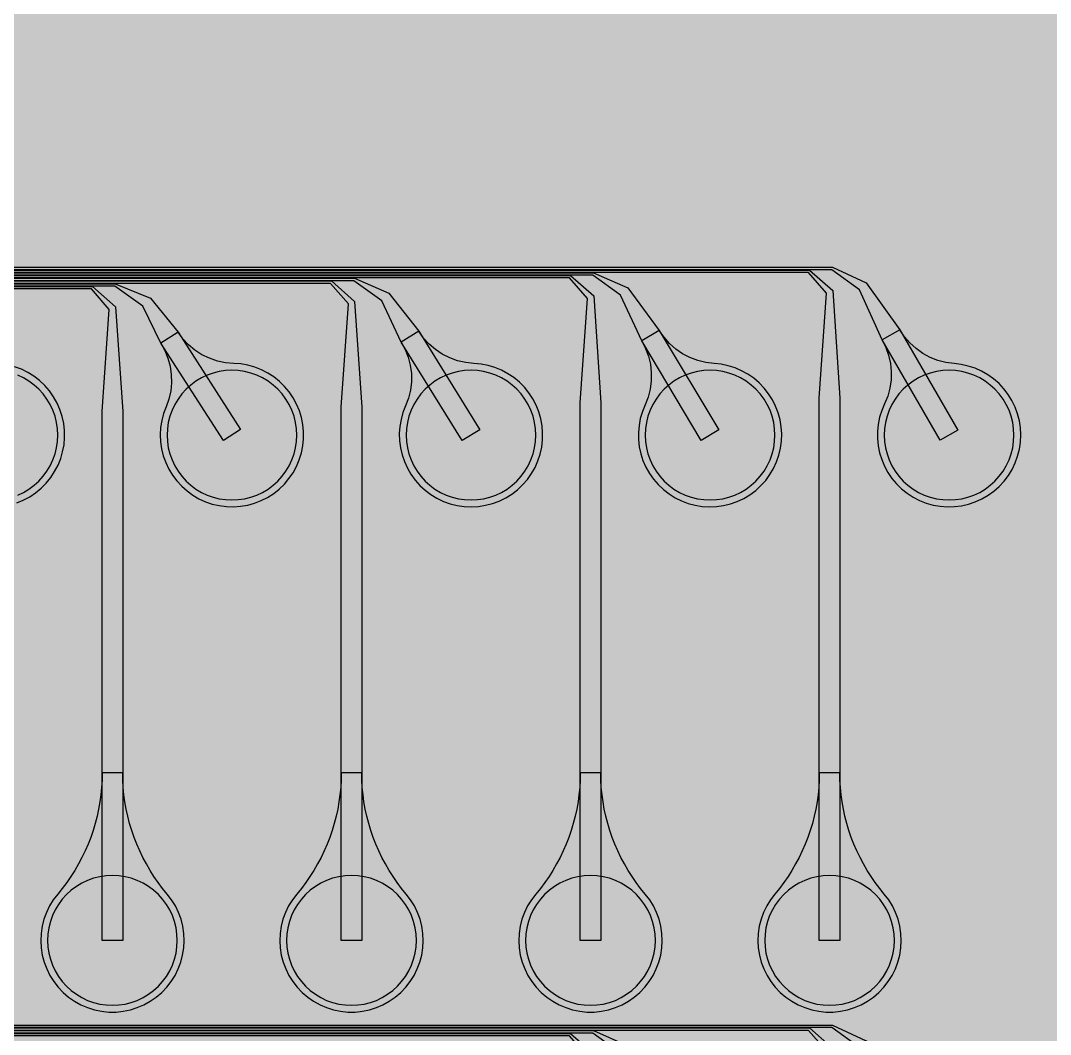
# Model space of a CAD drawing. Header units: metres. Extents: x -7231 to 10969, y -37556 to 1873.
# Drawn here: x -1178 to 330, y -25809 to -24324 of the extents above; entities that cross this region are included whole.
import ezdxf

# ---------------------------------------------------------------- set-up
doc = ezdxf.new("R2010")
doc.units = ezdxf.units.M
for name, color, linetype in [('Metal1', 4, 'CONTINUOUS'), ('Metal2', 3, 'CONTINUOUS'), ('Polyimide', 7, 'CONTINUOUS'), ('Polyimide_Negative', 5, 'CONTINUOUS')]:
    doc.layers.add(name, color=color, linetype=linetype)

msp = doc.modelspace()

# ---------------------------------------------------------------- hatches: boundary and pattern name
at = {"layer": 'Polyimide'}
msp.add_hatch(color=7, dxfattribs=at).paths.add_polyline_path([(4065.7, -468), (4066.7, -502), (4068.5, -536), (4071.4, -570), (4075.5, -604), (4081, -638), (4088, -672), (4096.5, -706), (4106.6, -740), (4118.3, -774), (4131.6, -808), (4146.5, -842), (4162.9, -876), (4180.7, -910), (4199.8, -944), (4220.2, -978), (4241.7, -1012), (4264.2, -1046), (4287.5, -1080), (4311.5, -1114), (4336, -1148), (4360.9, -1182), (4385.9, -1216), (4410.9, -1250), (4435.7, -1284), (4460.2, -1318), (4484.2, -1352), (4507.5, -1385.9), (4530, -1419.9), (4551.5, -1453.9), (4571.9, -1487.9), (4591.1, -1521.9), (4608.9, -1555.9), (4625.3, -1589.9), (4640.1, -1623.9), (4653.4, -1657.9), (4665.1, -1691.9), (4675.2, -1725.9), (4683.7, -1759.9), (4690.7, -1793.9), (4696.2, -1827.9), (4700.3, -1861.9), (4703.2, -1895.9), (4705.1, -1929.9), (4706.1, -1963.9), (4706.4, -1997.9), (4706.5, -2031.9), (4706.5, -4793), (4710, -4838.4), (4720.2, -4882.7), (4737.1, -4925), (4760.1, -4964.2), (4788.9, -4999.5), (4822.6, -5030), (4860.5, -5055.1), (4901.8, -5074.2), (4901.8, -5074.2), (4970.7, -5105.2), (5034.7, -5145.3), (5092.8, -5193.5), (5143.8, -5249.2), (5186.9, -5311.2), (5221.2, -5378.4), (5246.2, -5449.7), (5261.4, -5523.7), (5266.5, -5599), (5261.4, -5674.3), (5246.2, -5748.3), (5221.2, -5819.6), (5186.9, -5886.8), (5143.8, -5948.8), (5092.8, -6004.5), (5034.7, -6052.7), (4970.7, -6092.8), (4901.8, -6123.8), (4860.5, -6142.9), (4822.6, -6168), (4788.9, -6198.5), (4760.1, -6233.8), (4737.1, -6273), (4720.2, -6315.3), (4710, -6359.6), (4706.5, -6405), (4706.5, -9221.5), (4710, -9266.9), (4720.2, -9311.2), (4737.1, -9353.5), (4760.1, -9392.7), (4788.9, -9428), (4822.6, -9458.5), (4860.5, -9483.6), (4901.8, -9502.7), (4970.7, -9533.7), (5034.7, -9573.8), (5092.8, -9622), (5143.8, -9677.7), (5186.9, -9739.7), (5221.2, -9806.9), (5246.2, -9878.2), (5261.4, -9952.2), (5266.5, -10027.5), (5261.4, -10102.8), (5246.2, -10176.8), (5221.2, -10248.1), (5186.9, -10315.3), (5143.8, -10377.3), (5092.8, -10433), (5034.7, -10481.2), (4970.7, -10521.3), (4901.8, -10552.3), (4860.5, -10571.4), (4822.6, -10596.5), (4788.9, -10627), (4760.1, -10662.3), (4737.1, -10701.5), (4720.2, -10743.8), (4710, -10788.1), (4706.5, -10833.5), (4706.5, -13650), (4710, -13695.4), (4720.2, -13739.7), (4737.1, -13782), (4760.1, -13821.2), (4788.9, -13856.5), (4822.6, -13887), (4860.5, -13912.1), (4901.8, -13931.2), (4970.7, -13962.2), (5034.7, -14002.2), (5092.8, -14050.5), (5143.8, -14106.2), (5186.9, -14168.2), (5221.2, -14235.4), (5246.2, -14306.7), (5261.4, -14380.7), (5266.5, -14456), (5261.4, -14531.3), (5246.2, -14605.3), (5221.2, -14676.5), (5186.9, -14743.8), (5143.8, -14805.8), (5092.8, -14861.5), (5034.7, -14909.7), (4970.7, -14949.8), (4901.8, -14980.8), (4860.5, -14999.9), (4822.6, -15025), (4788.9, -15055.5), (4760.1, -15090.8), (4737.1, -15130), (4720.2, -15172.3), (4710, -15216.6), (4706.5, -15262), (4706.5, -15456), (4720.9, -15750), (4764.1, -16041.3), (4835.7, -16326.8), (4934.9, -16604), (5060.7, -16870.2), (5212.1, -17122.7), (5387.5, -17359.2), (5585.2, -17577.3), (5803.3, -17775), (6039.8, -17950.4), (6292.3, -18101.8), (6558.4, -18227.6), (6835.6, -18326.8), (7121.2, -18398.3), (7412.4, -18441.5), (7706.5, -18456), (9969, -18456), (10047.4, -18459.8), (10125.1, -18471.4), (10201.2, -18490.4), (10275.2, -18516.9), (10346.1, -18550.5), (10413.5, -18590.8), (10476.5, -18637.6), (10534.7, -18690.3), (10587.4, -18748.5), (10634.2, -18811.5), (10674.5, -18878.9), (10708.1, -18949.8), (10734.6, -19023.8), (10753.6, -19099.9), (10765.2, -19177.6), (10769, -19256), (10769, -20895.8), (10730.2, -20951.4), (10694.6, -21009.1), (10662.2, -21068.6), (10633.2, -21129.9), (10607.6, -21192.7), (10585.5, -21256.7), (10566.9, -21322), (10552, -21388.1), (10540.8, -21455), (10533.4, -21522.3), (10529.6, -21590), (10529.6, -21657.8), (10533.4, -21725.5), (10540.8, -21792.9), (10552, -21859.7), (10566.9, -21925.9), (10585.5, -21991.1), (10607.6, -22055.2), (10633.2, -22117.9), (10662.2, -22179.2), (10694.6, -22238.7), (10730.2, -22296.4), (10769, -22352), (10769, -32454.2), (10728.7, -32510.5), (10691.7, -32568.9), (10658, -32629.3), (10627.8, -32691.6), (10601.2, -32755.4), (10578.2, -32820.7), (10558.9, -32887.1), (10543.4, -32954.5), (10531.8, -33022.7), (10524, -33091.4), (10520.1, -33160.5), (10520.1, -33229.7), (10524, -33298.8), (10531.8, -33367.5), (10543.4, -33435.7), (10558.9, -33503.1), (10578.2, -33569.5), (10601.2, -33634.8), (10627.8, -33698.6), (10658, -33760.8), (10691.7, -33821.3), (10728.7, -33879.7), (10769, -33936), (10769, -36556), (10765.2, -36634.4), (10753.6, -36712.1), (10734.6, -36788.2), (10708.1, -36862.1), (10674.5, -36933.1), (10634.2, -37000.5), (10587.4, -37063.5), (10534.7, -37121.7), (10476.5, -37174.4), (10413.5, -37221.2), (10346.1, -37261.5), (10275.2, -37295.1), (10201.2, -37321.6), (10125.1, -37340.6), (10047.4, -37352.1), (9969, -37356), (-6231, -37356), (-6309.4, -37352.1), (-6387.1, -37340.6), (-6463.2, -37321.6), (-6537.2, -37295.1), (-6608.1, -37261.5), (-6675.5, -37221.2), (-6738.5, -37174.4), (-6796.7, -37121.7), (-6849.4, -37063.5), (-6896.2, -37000.5), (-6936.5, -36933.1), (-6970.1, -36862.1), (-6996.6, -36788.2), (-7015.6, -36712.1), (-7027.2, -36634.4), (-7031, -36556), (-7031, -33936), (-6990.7, -33879.8), (-6953.7, -33821.3), (-6920, -33760.9), (-6889.8, -33698.6), (-6863.2, -33634.8), (-6840.2, -33569.5), (-6820.9, -33503.1), (-6805.4, -33435.7), (-6793.7, -33367.5), (-6785.9, -33298.8), (-6782, -33229.7), (-6782, -33160.5), (-6785.9, -33091.4), (-6793.7, -33022.7), (-6805.4, -32954.5), (-6820.9, -32887.1), (-6840.2, -32820.6), (-6863.2, -32755.4), (-6889.8, -32691.5), (-6920, -32629.3), (-6953.7, -32568.9), (-6990.7, -32510.4), (-7031, -32454.2), (-7031, -22364.8), (-6990.7, -22308.6), (-6953.7, -22250.1), (-6920, -22189.7), (-6889.8, -22127.5), (-6863.2, -22063.6), (-6840.2, -21998.4), (-6820.9, -21931.9), (-6805.4, -21864.5), (-6793.7, -21796.3), (-6785.9, -21727.6), (-6782, -21658.5), (-6782, -21589.3), (-6785.9, -21520.3), (-6793.7, -21451.5), (-6805.4, -21383.3), (-6820.9, -21315.9), (-6840.2, -21249.5), (-6863.2, -21184.2), (-6889.8, -21120.4), (-6920, -21058.1), (-6953.7, -20997.7), (-6990.7, -20939.3), (-7031, -20883), (-7031, -19256), (-7027.2, -19177.6), (-7015.6, -19099.9), (-6996.6, -19023.8), (-6970.1, -18949.8), (-6936.5, -18878.9), (-6896.2, -18811.5), (-6849.4, -18748.5), (-6796.7, -18690.3), (-6738.5, -18637.6), (-6675.5, -18590.8), (-6608.1, -18550.5), (-6537.2, -18516.9), (-6463.2, -18490.4), (-6387.1, -18471.4), (-6309.4, -18459.8), (-6231, -18456), (-3968.5, -18456), (-3674.4, -18441.5), (-3383.2, -18398.3), (-3097.6, -18326.8), (-2820.4, -18227.6), (-2554.3, -18101.8), (-2301.8, -17950.4), (-2065.3, -17775), (-1847.2, -17577.3), (-1649.5, -17359.2), (-1474.1, -17122.7), (-1322.7, -16870.2), (-1196.9, -16604), (-1097.7, -16326.8), (-1026.1, -16041.3), (-982.9, -15750), (-968.5, -15456), (-968.5, -15262), (-972, -15216.6), (-982.2, -15172.3), (-999.1, -15130), (-1022.1, -15090.8), (-1050.9, -15055.5), (-1084.6, -15025), (-1122.5, -14999.9), (-1163.8, -14980.8), (-1232.7, -14949.8), (-1296.7, -14909.7), (-1354.8, -14861.5), (-1405.8, -14805.8), (-1448.9, -14743.8), (-1483.2, -14676.5), (-1508.2, -14605.3), (-1523.4, -14531.3), (-1528.5, -14456), (-1523.4, -14380.7), (-1508.2, -14306.7), (-1483.2, -14235.4), (-1448.9, -14168.2), (-1405.8, -14106.2), (-1354.8, -14050.5), (-1296.7, -14002.2), (-1232.7, -13962.2), (-1163.8, -13931.2), (-1122.5, -13912.1), (-1084.6, -13887), (-1050.9, -13856.5), (-1022.1, -13821.2), (-999.1, -13782), (-982.2, -13739.7), (-972, -13695.4), (-968.5, -13650), (-968.5, -12309.6), (-972, -12264.3), (-982.2, -12219.9), (-999.1, -12177.7), (-1022.1, -12138.5), (-1050.9, -12103.2), (-1084.6, -12072.6), (-1122.5, -12047.5), (-1163.8, -12028.5), (-1232.7, -11997.4), (-1296.7, -11957.4), (-1354.8, -11909.1), (-1405.8, -11853.5), (-1448.9, -11791.5), (-1483.2, -11724.2), (-1508.2, -11653), (-1523.4, -11579), (-1528.5, -11503.7), (-1523.4, -11428.3), (-1508.2, -11354.4), (-1483.2, -11283.1), (-1448.9, -11215.9), (-1405.8, -11153.8), (-1354.8, -11098.2), (-1296.7, -11049.9), (-1232.7, -11009.9), (-1163.8, -10978.8), (-1122.5, -10959.8), (-1084.6, -10934.7), (-1050.9, -10904.1), (-1022.1, -10868.9), (-999.1, -10829.6), (-982.2, -10787.4), (-972, -10743), (-968.5, -10697.7), (-968.5, -9357.3), (-972, -9311.9), (-982.2, -9267.6), (-999.1, -9225.4), (-1022.1, -9186.1), (-1050.9, -9150.8), (-1084.6, -9120.3), (-1122.5, -9095.2), (-1163.8, -9076.2), (-1163.8, -9076.2), (-1232.7, -9045.1), (-1296.7, -9005.1), (-1354.8, -8956.8), (-1405.8, -8901.1), (-1448.9, -8839.1), (-1483.2, -8771.9), (-1508.2, -8700.6), (-1523.4, -8626.7), (-1528.5, -8551.3), (-1523.4, -8476), (-1508.2, -8402), (-1483.2, -8330.8), (-1448.9, -8263.5), (-1405.8, -8201.5), (-1354.8, -8145.9), (-1296.7, -8097.6), (-1232.7, -8057.6), (-1163.8, -8026.5), (-1163.8, -8026.5), (-1122.5, -8007.4), (-1084.6, -7982.4), (-1050.9, -7951.8), (-1022.1, -7916.5), (-999.1, -7877.3), (-982.2, -7835), (-972, -7790.7), (-968.5, -7745.4), (-968.5, -6405), (-972, -6359.6), (-982.2, -6315.3), (-999.1, -6273), (-1022.1, -6233.8), (-1050.9, -6198.5), (-1084.6, -6168), (-1122.5, -6142.9), (-1163.8, -6123.8), (-1163.8, -6123.8), (-1232.7, -6092.8), (-1296.7, -6052.7), (-1354.8, -6004.5), (-1405.8, -5948.8), (-1448.9, -5886.8), (-1483.2, -5819.6), (-1508.2, -5748.3), (-1523.4, -5674.3), (-1528.5, -5599), (-1523.4, -5523.7), (-1508.2, -5449.7), (-1483.2, -5378.4), (-1448.9, -5311.2), (-1405.8, -5249.2), (-1354.8, -5193.5), (-1296.7, -5145.3), (-1232.7, -5105.2), (-1163.8, -5074.2), (-1163.8, -5074.2), (-1122.5, -5055.1), (-1084.6, -5030), (-1050.9, -4999.5), (-1022.1, -4964.2), (-999.1, -4925), (-982.2, -4882.7), (-972, -4838.4), (-968.5, -4793), (-968.5, -2031.9), (-968.4, -1997.9), (-968.1, -1963.9), (-967.1, -1929.9), (-965.2, -1895.9), (-962.2, -1861.9), (-958, -1827.9), (-952.4, -1793.9), (-945.3, -1759.9), (-936.6, -1725.9), (-926.4, -1691.9), (-914.4, -1657.9), (-900.9, -1623.9), (-885.7, -1589.9), (-869.1, -1555.9), (-850.9, -1521.9), (-831.4, -1487.9), (-810.6, -1453.9), (-788.7, -1419.9), (-765.8, -1385.9), (-742.1, -1352), (-717.6, -1318), (-692.7, -1284), (-667.4, -1250), (-641.9, -1216), (-616.4, -1182), (-591.1, -1148), (-566.1, -1114), (-541.7, -1080), (-517.9, -1046), (-495, -1012), (-473.1, -978), (-452.4, -944), (-432.8, -910), (-414.7, -876), (-398, -842), (-382.9, -808), (-369.3, -774), (-357.4, -740), (-347.1, -706), (-338.4, -672), (-331.3, -638), (-325.7, -604), (-321.5, -570), (-318.6, -536), (-316.7, -502), (-315.7, -468), (-315.3, -434), (-315.2, -400), (-315.2, 401), (-315.2, 451), (-315.2, 1644), (-270.2, 1644), (-270, 1637.1), (-269.4, 1630.3), (-268.2, 1623.5), (-266.7, 1616.8), (-264.7, 1610.2), (-262.3, 1603.8), (-259.4, 1597.6), (-256.2, 1591.5), (-252.6, 1585.7), (-248.6, 1580.1), (-244.2, 1574.8), (-239.5, 1569.8), (-234.5, 1565.1), (-229.2, 1560.7), (-223.6, 1556.7), (-217.8, 1553.1), (-211.7, 1549.8), (-205.4, 1547), (-199, 1544.6), (-192.4, 1542.6), (-185.7, 1541), (-179, 1539.9), (-172.1, 1539.2), (-165.2, 1539), (-158.4, 1539.2), (-151.5, 1539.9), (-144.8, 1541), (-138.1, 1542.6), (-131.5, 1544.6), (-125.1, 1547), (-118.8, 1549.8), (-112.8, 1553.1), (-106.9, 1556.7), (-101.3, 1560.7), (-96, 1565.1), (-91, 1569.8), (-86.3, 1574.8), (-81.9, 1580.1), (-77.9, 1585.7), (-74.3, 1591.5), (-71.1, 1597.6), (-68.2, 1603.8), (-65.8, 1610.2), (-63.8, 1616.8), (-62.3, 1623.5), (-61.1, 1630.3), (-60.5, 1637.1), (-60.2, 1644), (1853, 1644), (1853, 1573), (3815.2, 1573), (3815.5, 1579.5), (3816.1, 1586.1), (3817.2, 1592.5), (3818.7, 1598.9), (3820.6, 1605.1), (3822.9, 1611.3), (3825.6, 1617.2), (3828.6, 1623), (3832.1, 1628.6), (3835.9, 1633.9), (3840.1, 1638.9), (3844.5, 1643.7), (3849.3, 1648.2), (3854.4, 1652.3), (3859.7, 1656.1), (3865.2, 1659.6), (3871, 1662.7), (3877, 1665.4), (3883.1, 1667.7), (3889.4, 1669.6), (3895.7, 1671.1), (3902.2, 1672.1), (3908.7, 1672.8), (3915.2, 1673), (3921.8, 1672.8), (3928.3, 1672.1), (3934.8, 1671.1), (3941.1, 1669.6), (3947.4, 1667.7), (3953.5, 1665.4), (3959.5, 1662.7), (3965.2, 1659.6), (3970.8, 1656.1), (3976.1, 1652.3), (3981.2, 1648.2), (3986, 1643.7), (3990.4, 1638.9), (3994.6, 1633.9), (3998.4, 1628.6), (4001.9, 1623), (4004.9, 1617.2), (4007.6, 1611.3), (4009.9, 1605.1), (4011.8, 1598.9), (4013.3, 1592.5), (4014.4, 1586.1), (4015, 1579.5), (4015.2, 1573), (4065.2, 1573), (4065.2, 451), (4065.2, 401), (4065.2, -400), (4065.3, -434), (4065.7, -468)])

# ---------------------------------------------------------------- linework, layer by layer
at = {"layer": 'Metal1'}
for points in [[(1096.7, -19211.9), (1096.7, -27199.7), (1065.7, -27230.7), (-5962.2, -27230.7), (-5993.2, -27199.7), (-5993.2, -24720.3), (-5962.2, -24689.2), (-22.8, -24689.2), (11.1, -24719.1), (21.5, -24877.1), (21.5, -25671), (-8.5, -25671), (-8.5, -24877.1), (1.9, -24722.9), (-24.2, -24692.8), (-5960.8, -24692.8), (-5989.7, -24721.7), (-5989.7, -27198.3), (-5960.8, -27227.2), (1064.3, -27227.2), (1093.2, -27198.3), (1093.2, -19211.9)], [(1088.7, -19211.9), (1088.7, -27191.7), (1057.7, -27222.7), (-5954.2, -27222.7), (-5985.2, -27191.7), (-5985.2, -24728.3), (-5954.2, -24697.2), (-372.8, -24697.2), (-338.9, -24727.1), (-328.5, -24883.5), (-328.5, -25671), (-358.5, -25671), (-358.5, -24883.5), (-348.1, -24730.9), (-374.2, -24700.8), (-5952.8, -24700.8), (-5981.7, -24729.7), (-5981.7, -27190.3), (-5952.8, -27219.2), (1056.3, -27219.2), (1085.2, -27190.3), (1085.2, -19211.9)], [(1080.7, -19211.9), (1080.7, -27183.7), (1049.7, -27214.7), (-5946.2, -27214.7), (-5977.2, -27183.7), (-5977.2, -24736.3), (-5946.2, -24705.2), (-722.8, -24705.2), (-688.9, -24735.1), (-678.5, -24889.9), (-678.5, -25671), (-708.5, -25671), (-708.5, -24889.9), (-698.1, -24738.9), (-724.2, -24708.8), (-5944.8, -24708.8), (-5973.7, -24737.7), (-5973.7, -27182.3), (-5944.8, -27211.2), (1048.3, -27211.2), (1077.2, -27182.3), (1077.2, -19211.9)], [(1072.7, -19211.9), (1072.7, -27175.7), (1041.7, -27206.7), (-5938.2, -27206.7), (-5969.2, -27175.7), (-5969.2, -24744.3), (-5938.2, -24713.2), (-1072.8, -24713.2), (-1038.8, -24743.1), (-1028.5, -24896.3), (-1028.5, -25671), (-1058.5, -25671), (-1058.5, -24896.3), (-1048.2, -24746.9), (-1074.2, -24716.8), (-5936.8, -24716.8), (-5965.7, -24745.7), (-5965.7, -27174.3), (-5936.8, -27203.2), (1040.3, -27203.2), (1069.2, -27174.3), (1069.2, -19211.9)], [(968.7, -19211.9), (968.7, -27071.7), (937.7, -27102.7), (-5834.2, -27102.7), (-5865.2, -27071.7), (-5865.2, -25830.3), (-5834.2, -25799.2), (-22.8, -25799.2), (11.1, -25829.1), (21.5, -25987.1), (21.5, -26781), (-8.5, -26781), (-8.5, -25987.1), (1.9, -25832.9), (-24.2, -25802.8), (-5832.8, -25802.8), (-5861.7, -25831.7), (-5861.7, -27070.3), (-5832.8, -27099.2), (936.3, -27099.2), (965.2, -27070.3), (965.2, -19211.9)], [(960.7, -19211.9), (960.7, -27063.7), (929.7, -27094.7), (-5826.2, -27094.7), (-5857.2, -27063.7), (-5857.2, -25838.3), (-5826.2, -25807.2), (-372.8, -25807.2), (-338.9, -25837.1), (-328.5, -25993.5), (-328.5, -26781), (-358.5, -26781), (-358.5, -25993.5), (-348.1, -25840.9), (-374.2, -25810.8), (-5824.8, -25810.8), (-5853.7, -25839.7), (-5853.7, -27062.3), (-5824.8, -27091.2), (928.3, -27091.2), (957.2, -27062.3), (957.2, -19211.9)]]:
    msp.add_lwpolyline(points, dxfattribs=at)
for points in [[(-1058.5, -25425.4), (-1058.7, -25436.2), (-1059.3, -25446.9), (-1060.4, -25457.6), (-1061.8, -25468.2), (-1063.7, -25478.8), (-1066, -25489.3), (-1068.7, -25499.6), (-1071.8, -25509.9), (-1075.3, -25520.1), (-1079.2, -25530.1), (-1083.5, -25539.9), (-1088.1, -25549.6), (-1093.2, -25559.1), (-1098.6, -25568.4), (-1104.3, -25577.4), (-1110.4, -25586.2), (-1116.9, -25594.8), (-1123.6, -25603.1), (-1130.1, -25611.6), (-1135.6, -25620.6), (-1140.2, -25630.2), (-1143.9, -25640.1), (-1146.5, -25650.4), (-1148, -25660.9), (-1148.5, -25671.5), (-1147.9, -25682.1), (-1146.3, -25692.6), (-1143.6, -25702.8), (-1139.8, -25712.7), (-1135.1, -25722.2), (-1129.5, -25731.2), (-1123, -25739.6), (-1115.7, -25747.3), (-1107.6, -25754.2), (-1098.9, -25760.2), (-1089.6, -25765.3), (-1079.9, -25769.5), (-1069.7, -25772.7), (-1059.4, -25774.8), (-1048.8, -25775.9), (-1038.2, -25775.9), (-1027.6, -25774.8), (-1017.3, -25772.7), (-1007.1, -25769.5), (-997.4, -25765.3), (-988.1, -25760.2), (-979.4, -25754.2), (-971.3, -25747.3), (-964, -25739.6), (-957.5, -25731.2), (-951.9, -25722.2), (-947.2, -25712.7), (-943.4, -25702.8), (-940.7, -25692.6), (-939.1, -25682.1), (-938.5, -25671.5), (-939, -25660.9), (-940.5, -25650.4), (-943.1, -25640.1), (-946.8, -25630.2), (-951.4, -25620.6), (-956.9, -25611.6), (-963.4, -25603.1), (-970.1, -25594.8), (-976.6, -25586.2), (-982.7, -25577.4), (-988.4, -25568.4), (-993.8, -25559.1), (-998.9, -25549.6), (-1003.5, -25539.9), (-1007.8, -25530.1), (-1011.7, -25520.1), (-1015.2, -25509.9), (-1018.3, -25499.6), (-1021, -25489.3), (-1023.3, -25478.8), (-1025.2, -25468.2), (-1026.6, -25457.6), (-1027.7, -25446.9), (-1028.3, -25436.2), (-1028.5, -25425.4), (-1058.5, -25425.4)], [(-708.5, -25425.4), (-708.7, -25436.2), (-709.3, -25446.9), (-710.4, -25457.6), (-711.8, -25468.2), (-713.7, -25478.8), (-716, -25489.3), (-718.7, -25499.6), (-721.8, -25509.9), (-725.3, -25520.1), (-729.2, -25530.1), (-733.5, -25539.9), (-738.1, -25549.6), (-743.2, -25559.1), (-748.6, -25568.4), (-754.3, -25577.4), (-760.4, -25586.2), (-766.9, -25594.8), (-773.6, -25603.1), (-780.1, -25611.6), (-785.6, -25620.6), (-790.2, -25630.2), (-793.9, -25640.1), (-796.5, -25650.4), (-798, -25660.9), (-798.5, -25671.5), (-797.9, -25682.1), (-796.3, -25692.6), (-793.6, -25702.8), (-789.8, -25712.7), (-785.1, -25722.2), (-779.5, -25731.2), (-773, -25739.6), (-765.7, -25747.3), (-757.6, -25754.2), (-748.9, -25760.2), (-739.6, -25765.3), (-729.9, -25769.5), (-719.7, -25772.7), (-709.4, -25774.8), (-698.8, -25775.9), (-688.2, -25775.9), (-677.6, -25774.8), (-667.3, -25772.7), (-657.1, -25769.5), (-647.4, -25765.3), (-638.1, -25760.2), (-629.4, -25754.2), (-621.3, -25747.3), (-614, -25739.6), (-607.5, -25731.2), (-601.9, -25722.2), (-597.2, -25712.7), (-593.4, -25702.8), (-590.7, -25692.6), (-589.1, -25682.1), (-588.5, -25671.5), (-589, -25660.9), (-590.5, -25650.4), (-593.1, -25640.1), (-596.8, -25630.2), (-601.4, -25620.6), (-606.9, -25611.6), (-613.4, -25603.1), (-620.1, -25594.8), (-626.6, -25586.2), (-632.7, -25577.4), (-638.4, -25568.4), (-643.8, -25559.1), (-648.9, -25549.6), (-653.5, -25539.9), (-657.8, -25530.1), (-661.7, -25520.1), (-665.2, -25509.9), (-668.3, -25499.6), (-671, -25489.3), (-673.3, -25478.8), (-675.2, -25468.2), (-676.6, -25457.6), (-677.7, -25446.9), (-678.3, -25436.2), (-678.5, -25425.4), (-708.5, -25425.4)], [(-358.5, -25425.4), (-358.7, -25436.2), (-359.3, -25446.9), (-360.4, -25457.6), (-361.8, -25468.2), (-363.7, -25478.8), (-366, -25489.3), (-368.7, -25499.6), (-371.8, -25509.9), (-375.3, -25520.1), (-379.2, -25530.1), (-383.5, -25539.9), (-388.1, -25549.6), (-393.2, -25559.1), (-398.6, -25568.4), (-404.3, -25577.4), (-410.4, -25586.2), (-416.9, -25594.8), (-423.6, -25603.1), (-430.1, -25611.6), (-435.6, -25620.6), (-440.2, -25630.2), (-443.9, -25640.1), (-446.5, -25650.4), (-448, -25660.9), (-448.5, -25671.5), (-447.9, -25682.1), (-446.3, -25692.6), (-443.6, -25702.8), (-439.8, -25712.7), (-435.1, -25722.2), (-429.5, -25731.2), (-423, -25739.6), (-415.7, -25747.3), (-407.6, -25754.2), (-398.9, -25760.2), (-389.6, -25765.3), (-379.9, -25769.5), (-369.7, -25772.7), (-359.4, -25774.8), (-348.8, -25775.9), (-338.2, -25775.9), (-327.6, -25774.8), (-317.3, -25772.7), (-307.1, -25769.5), (-297.4, -25765.3), (-288.1, -25760.2), (-279.4, -25754.2), (-271.3, -25747.3), (-264, -25739.6), (-257.5, -25731.2), (-251.9, -25722.2), (-247.2, -25712.7), (-243.4, -25702.8), (-240.7, -25692.6), (-239.1, -25682.1), (-238.5, -25671.5), (-239, -25660.9), (-240.5, -25650.4), (-243.1, -25640.1), (-246.8, -25630.2), (-251.4, -25620.6), (-256.9, -25611.6), (-263.4, -25603.1), (-270.1, -25594.8), (-276.6, -25586.2), (-282.7, -25577.4), (-288.4, -25568.4), (-293.8, -25559.1), (-298.9, -25549.6), (-303.5, -25539.9), (-307.8, -25530.1), (-311.7, -25520.1), (-315.2, -25509.9), (-318.3, -25499.6), (-321, -25489.3), (-323.3, -25478.8), (-325.2, -25468.2), (-326.6, -25457.6), (-327.7, -25446.9), (-328.3, -25436.2), (-328.5, -25425.4), (-358.5, -25425.4)], [(-8.5, -25425.4), (-8.7, -25436.2), (-9.3, -25446.9), (-10.4, -25457.6), (-11.8, -25468.2), (-13.7, -25478.8), (-16, -25489.3), (-18.7, -25499.6), (-21.8, -25509.9), (-25.3, -25520.1), (-29.2, -25530.1), (-33.5, -25539.9), (-38.1, -25549.6), (-43.2, -25559.1), (-48.6, -25568.4), (-54.3, -25577.4), (-60.4, -25586.2), (-66.9, -25594.8), (-73.6, -25603.1), (-80.1, -25611.6), (-85.6, -25620.6), (-90.2, -25630.2), (-93.9, -25640.1), (-96.5, -25650.4), (-98, -25660.9), (-98.5, -25671.5), (-97.9, -25682.1), (-96.3, -25692.6), (-93.6, -25702.8), (-89.8, -25712.7), (-85.1, -25722.2), (-79.5, -25731.2), (-73, -25739.6), (-65.7, -25747.3), (-57.6, -25754.2), (-48.9, -25760.2), (-39.6, -25765.3), (-29.9, -25769.5), (-19.7, -25772.7), (-9.4, -25774.8), (1.2, -25775.9), (11.8, -25775.9), (22.4, -25774.8), (32.7, -25772.7), (42.9, -25769.5), (52.6, -25765.3), (61.9, -25760.2), (70.6, -25754.2), (78.7, -25747.3), (86, -25739.6), (92.5, -25731.2), (98.1, -25722.2), (102.8, -25712.7), (106.6, -25702.8), (109.3, -25692.6), (110.9, -25682.1), (111.5, -25671.5), (111, -25660.9), (109.5, -25650.4), (106.9, -25640.1), (103.2, -25630.2), (98.6, -25620.6), (93.1, -25611.6), (86.6, -25603.1), (79.9, -25594.8), (73.4, -25586.2), (67.3, -25577.4), (61.6, -25568.4), (56.2, -25559.1), (51.1, -25549.6), (46.5, -25539.9), (42.2, -25530.1), (38.3, -25520.1), (34.8, -25509.9), (31.7, -25499.6), (29, -25489.3), (26.7, -25478.8), (24.8, -25468.2), (23.4, -25457.6), (22.3, -25446.9), (21.7, -25436.2), (21.5, -25425.4), (-8.5, -25425.4)]]:
    msp.add_lwpolyline(points, close=True, dxfattribs=at)
at = {"layer": 'Metal2'}
for points in [[(1100.7, -19211.9), (1100.7, -27203.7), (1069.7, -27234.7), (-5966.2, -27234.7), (-5997.2, -27203.7), (-5997.2, -24716.3), (-5966.2, -24685.2), (10.8, -24685.2), (60.3, -24707.9), (109.5, -24776.6), (194.5, -24923.5), (168.5, -24938.5), (83.5, -24791.6), (50.3, -24718), (9.8, -24688.8), (-5964.8, -24688.8), (-5993.7, -24717.7), (-5993.7, -27202.3), (-5964.8, -27231.2), (1068.3, -27231.2), (1097.2, -27202.3), (1097.2, -19211.9)], [(1092.7, -19211.9), (1092.7, -27195.7), (1061.7, -27226.7), (-5958.2, -27226.7), (-5989.2, -27195.7), (-5989.2, -24724.3), (-5958.2, -24693.2), (-339.3, -24693.2), (-289.1, -24715.4), (-242.8, -24777.7), (-155.6, -24923.3), (-181.4, -24938.7), (-268.5, -24793.1), (-299.5, -24726.1), (-340.2, -24696.8), (-5956.8, -24696.8), (-5985.7, -24725.7), (-5985.7, -27194.3), (-5956.8, -27223.2), (1060.3, -27223.2), (1089.2, -27194.3), (1089.2, -19211.9)], [(1084.7, -19211.9), (1084.7, -27187.7), (1053.7, -27218.7), (-5950.2, -27218.7), (-5981.2, -27187.7), (-5981.2, -24732.3), (-5950.2, -24701.2), (-689.3, -24701.2), (-638.6, -24722.9), (-595.1, -24778.8), (-505.7, -24923.1), (-531.3, -24938.9), (-620.6, -24794.6), (-649.3, -24734.1), (-690.2, -24704.8), (-5948.8, -24704.8), (-5977.7, -24733.7), (-5977.7, -27186.3), (-5948.8, -27215.2), (1052.3, -27215.2), (1081.2, -27186.3), (1081.2, -19211.9)], [(1076.7, -19211.9), (1076.7, -27179.7), (1045.7, -27210.7), (-5942.2, -27210.7), (-5973.2, -27179.7), (-5973.2, -24740.3), (-5942.2, -24709.2), (-1039.3, -24709.2), (-988, -24730.3), (-947.5, -24780.1), (-855.9, -24922.9), (-881.1, -24939.1), (-972.8, -24796.3), (-999, -24742.2), (-1040.2, -24712.8), (-5940.8, -24712.8), (-5969.7, -24741.7), (-5969.7, -27178.3), (-5940.8, -27207.2), (1044.3, -27207.2), (1073.2, -27178.3), (1073.2, -19211.9)], [(972.7, -19211.9), (972.7, -27075.7), (941.7, -27106.7), (-5838.2, -27106.7), (-5869.2, -27075.7), (-5869.2, -25826.3), (-5838.2, -25795.2), (10.8, -25795.2), (60.3, -25817.9), (109.5, -25886.6), (194.5, -26033.5), (168.5, -26048.5), (83.5, -25901.6), (50.3, -25828), (9.8, -25798.8), (-5836.8, -25798.8), (-5865.7, -25827.7), (-5865.7, -27074.3), (-5836.8, -27103.2), (940.3, -27103.2), (969.2, -27074.3), (969.2, -19211.9)], [(964.7, -19211.9), (964.7, -27067.7), (933.7, -27098.7), (-5830.2, -27098.7), (-5861.2, -27067.7), (-5861.2, -25834.3), (-5830.2, -25803.2), (-339.3, -25803.2), (-289.1, -25825.4), (-242.8, -25887.7), (-155.6, -26033.3), (-181.4, -26048.7), (-268.5, -25903.1), (-299.5, -25836.1), (-340.2, -25806.8), (-5828.8, -25806.8), (-5857.7, -25835.7), (-5857.7, -27066.3), (-5828.8, -27095.2), (932.3, -27095.2), (961.2, -27066.3), (961.2, -19211.9)], [(-1183.7, -25030.1), (-1174, -25026.1), (-1164.7, -25021.2), (-1156, -25015.4), (-1147.9, -25008.7), (-1140.5, -25001.3), (-1133.9, -24993.2), (-1128.1, -24984.4), (-1123.2, -24975.2), (-1119.3, -24965.4), (-1116.4, -24955.4), (-1114.4, -24945.1), (-1113.6, -24934.6), (-1113.7, -24924.2), (-1114.9, -24913.8), (-1117.2, -24903.5), (-1120.4, -24893.5), (-1124.6, -24884), (-1129.8, -24874.8), (-1135.8, -24866.3), (-1142.7, -24858.4), (-1150.3, -24851.2), (-1158.6, -24844.8), (-1167.5, -24839.2), (-1176.9, -24834.6), (-1186.7, -24830.9)]]:
    msp.add_lwpolyline(points, dxfattribs=at)
for points in [[(-972.8, -24796.3), (-966.8, -24806.9), (-962.2, -24818.2), (-959, -24830), (-957.3, -24842), (-957, -24854.2), (-958.2, -24866.3), (-960.9, -24878.2), (-965, -24889.7), (-968.7, -24899.5), (-971.3, -24909.6), (-972.9, -24920), (-973.5, -24930.5), (-973, -24940.9), (-971.5, -24951.3), (-969, -24961.5), (-965.4, -24971.3), (-960.9, -24980.8), (-955.5, -24989.8), (-949.2, -24998.1), (-942.1, -25005.8), (-934.3, -25012.8), (-925.8, -25019), (-916.8, -25024.2), (-907.2, -25028.6), (-897.3, -25032), (-887.1, -25034.3), (-876.7, -25035.7), (-866.2, -25036), (-855.8, -25035.2), (-845.5, -25033.4), (-835.4, -25030.6), (-825.6, -25026.8), (-816.3, -25022.1), (-807.4, -25016.4), (-799.2, -25009.9), (-791.7, -25002.6), (-785, -24994.6), (-779, -24986), (-774, -24976.8), (-769.9, -24967.1), (-766.8, -24957.1), (-764.7, -24946.8), (-763.6, -24936.4), (-763.6, -24925.9), (-764.6, -24915.5), (-766.7, -24905.2), (-769.8, -24895.2), (-773.8, -24885.6), (-778.8, -24876.3), (-784.7, -24867.7), (-791.5, -24859.6), (-799, -24852.3), (-807.2, -24845.8), (-816, -24840.1), (-825.3, -24835.3), (-835, -24831.5), (-845.1, -24828.6), (-855.4, -24826.8), (-865.9, -24826), (-878, -24825), (-889.9, -24822.5), (-901.5, -24818.5), (-912.4, -24813.2), (-922.7, -24806.6), (-932, -24798.8), (-940.4, -24789.9), (-947.5, -24780.1), (-972.8, -24796.3)], [(-620.6, -24794.6), (-614.8, -24805.4), (-610.4, -24816.7), (-607.4, -24828.5), (-605.8, -24840.6), (-605.8, -24852.8), (-607.2, -24864.9), (-610.1, -24876.7), (-614.3, -24888.1), (-618.1, -24897.9), (-620.9, -24908), (-622.7, -24918.3), (-623.5, -24928.8), (-623.2, -24939.2), (-621.8, -24949.6), (-619.5, -24959.8), (-616.1, -24969.8), (-611.7, -24979.3), (-606.5, -24988.3), (-600.3, -24996.8), (-593.3, -25004.7), (-585.6, -25011.7), (-577.2, -25018), (-568.3, -25023.5), (-558.8, -25028), (-548.9, -25031.5), (-538.8, -25034), (-528.4, -25035.5), (-517.9, -25036), (-507.5, -25035.4), (-497.1, -25033.8), (-487, -25031.2), (-477.2, -25027.5), (-467.7, -25022.9), (-458.8, -25017.4), (-450.5, -25011), (-442.9, -25003.8), (-436, -24995.9), (-429.9, -24987.4), (-424.7, -24978.3), (-420.5, -24968.7), (-417.2, -24958.7), (-415, -24948.5), (-413.7, -24938.1), (-413.6, -24927.6), (-414.4, -24917.2), (-416.3, -24906.9), (-419.2, -24896.8), (-423.1, -24887.1), (-428, -24877.8), (-433.7, -24869), (-440.3, -24860.9), (-447.7, -24853.5), (-455.8, -24846.8), (-464.5, -24841), (-473.7, -24836), (-483.4, -24832), (-493.5, -24829), (-503.8, -24827), (-514.2, -24826.1), (-526.3, -24824.8), (-538.2, -24822.1), (-549.7, -24818), (-560.5, -24812.5), (-570.7, -24805.7), (-579.9, -24797.8), (-588.1, -24788.8), (-595.1, -24778.8), (-620.6, -24794.6)], [(-268.5, -24793.1), (-262.9, -24803.9), (-258.7, -24815.3), (-255.8, -24827.2), (-254.5, -24839.3), (-254.6, -24851.4), (-256.2, -24863.5), (-259.2, -24875.3), (-263.7, -24886.7), (-267.6, -24896.4), (-270.6, -24906.4), (-272.5, -24916.7), (-273.4, -24927.2), (-273.3, -24937.6), (-272.1, -24948), (-269.9, -24958.3), (-266.7, -24968.3), (-262.5, -24977.9), (-257.3, -24987), (-251.3, -24995.6), (-244.5, -25003.5), (-236.9, -25010.7), (-228.6, -25017.1), (-219.7, -25022.7), (-210.3, -25027.3), (-200.5, -25031), (-190.3, -25033.7), (-180, -25035.4), (-169.5, -25036), (-159.1, -25035.6), (-148.7, -25034.1), (-138.5, -25031.6), (-128.6, -25028.1), (-119.1, -25023.7), (-110.2, -25018.3), (-101.7, -25012), (-94, -25005), (-87, -24997.2), (-80.8, -24988.7), (-75.5, -24979.7), (-71.1, -24970.2), (-67.7, -24960.3), (-65.3, -24950.1), (-63.9, -24939.7), (-63.5, -24929.2), (-64.2, -24918.8), (-66, -24908.4), (-68.7, -24898.3), (-72.5, -24888.6), (-77.2, -24879.2), (-82.8, -24870.3), (-89.3, -24862.1), (-96.5, -24854.5), (-104.5, -24847.8), (-113.1, -24841.8), (-122.3, -24836.7), (-131.9, -24832.6), (-141.9, -24829.4), (-152.2, -24827.3), (-162.6, -24826.2), (-174.7, -24824.7), (-186.5, -24821.9), (-197.9, -24817.5), (-208.7, -24811.9), (-218.7, -24805), (-227.8, -24796.9), (-235.9, -24787.7), (-242.8, -24777.7), (-268.5, -24793.1)], [(83.5, -24791.6), (89, -24802.5), (93, -24814), (95.7, -24825.9), (96.9, -24838), (96.6, -24850.2), (94.8, -24862.3), (91.6, -24874), (87, -24885.3), (82.9, -24894.9), (79.8, -24904.9), (77.7, -24915.2), (76.6, -24925.6), (76.6, -24936.1), (77.7, -24946.5), (79.7, -24956.8), (82.8, -24966.8), (86.9, -24976.5), (91.9, -24985.7), (97.8, -24994.4), (104.5, -25002.4), (112, -25009.7), (120.2, -25016.2), (129, -25021.9), (138.3, -25026.7), (148.1, -25030.5), (158.2, -25033.4), (168.5, -25035.2), (178.9, -25036), (189.4, -25035.7), (199.8, -25034.4), (210, -25032.1), (219.9, -25028.7), (229.5, -25024.4), (238.6, -25019.1), (247.1, -25013), (254.9, -25006.1), (262, -24998.4), (268.3, -24990), (273.8, -24981.1), (278.3, -24971.6), (281.9, -24961.8), (284.5, -24951.6), (286, -24941.2), (286.5, -24930.8), (286, -24920.3), (284.4, -24909.9), (281.8, -24899.8), (278.1, -24890), (273.6, -24880.5), (268.1, -24871.6), (261.7, -24863.3), (254.6, -24855.6), (246.7, -24848.7), (238.2, -24842.6), (229.1, -24837.4), (219.5, -24833.1), (209.6, -24829.8), (199.3, -24827.5), (188.9, -24826.3), (176.9, -24824.7), (165.1, -24821.6), (153.7, -24817.1), (143, -24811.3), (133.1, -24804.2), (124.1, -24796), (116.2, -24786.8), (109.5, -24776.6), (83.5, -24791.6)]]:
    msp.add_lwpolyline(points, close=True, dxfattribs=at)
at = {"layer": 'Polyimide_Negative'}
msp.add_lwpolyline([(-1182.1, -25018.8), (-1173.7, -25014.8), (-1165.7, -25010), (-1158.2, -25004.4), (-1151.3, -24998.2), (-1145.1, -24991.3), (-1139.5, -24983.8), (-1134.7, -24975.8), (-1130.7, -24967.4), (-1127.6, -24958.6), (-1125.3, -24949.5), (-1124, -24940.3), (-1123.5, -24931), (-1123.5, -24931), (-1124, -24921.7), (-1125.3, -24912.5), (-1127.6, -24903.4), (-1130.7, -24894.6), (-1134.7, -24886.2), (-1139.5, -24878.2), (-1145.1, -24870.7), (-1151.3, -24863.8), (-1158.2, -24857.6), (-1165.7, -24852), (-1173.7, -24847.2), (-1182.1, -24843.2)], dxfattribs=at)
for points in [[(-773.5, -24931), (-774, -24921.7), (-775.3, -24912.5), (-777.6, -24903.4), (-780.7, -24894.6), (-784.7, -24886.2), (-789.5, -24878.2), (-795.1, -24870.7), (-801.3, -24863.8), (-808.2, -24857.6), (-815.7, -24852), (-823.7, -24847.2), (-832.1, -24843.2), (-840.9, -24840.1), (-850, -24837.8), (-859.2, -24836.5), (-868.5, -24836), (-877.8, -24836.5), (-887, -24837.8), (-896.1, -24840.1), (-904.9, -24843.2), (-913.3, -24847.2), (-921.3, -24852), (-928.8, -24857.6), (-935.7, -24863.8), (-941.9, -24870.7), (-947.5, -24878.2), (-952.3, -24886.2), (-956.3, -24894.6), (-959.4, -24903.4), (-961.7, -24912.5), (-963, -24921.7), (-963.5, -24931), (-963, -24940.3), (-961.7, -24949.5), (-959.4, -24958.6), (-956.3, -24967.4), (-952.3, -24975.8), (-947.5, -24983.8), (-941.9, -24991.3), (-935.7, -24998.2), (-928.8, -25004.4), (-921.3, -25010), (-913.3, -25014.8), (-904.9, -25018.8), (-896.1, -25021.9), (-887, -25024.2), (-877.8, -25025.5), (-868.5, -25026), (-859.2, -25025.5), (-850, -25024.2), (-840.9, -25021.9), (-832.1, -25018.8), (-823.7, -25014.8), (-815.7, -25010), (-808.2, -25004.4), (-801.3, -24998.2), (-795.1, -24991.3), (-789.5, -24983.8), (-784.7, -24975.8), (-780.7, -24967.4), (-777.6, -24958.6), (-775.3, -24949.5), (-774, -24940.3), (-773.5, -24931)], [(-423.5, -24931), (-424, -24921.7), (-425.3, -24912.5), (-427.6, -24903.4), (-430.7, -24894.6), (-434.7, -24886.2), (-439.5, -24878.2), (-445.1, -24870.7), (-451.3, -24863.8), (-458.2, -24857.6), (-465.7, -24852), (-473.7, -24847.2), (-482.1, -24843.2), (-490.9, -24840.1), (-500, -24837.8), (-509.2, -24836.5), (-518.5, -24836), (-527.8, -24836.5), (-537, -24837.8), (-546.1, -24840.1), (-554.9, -24843.2), (-563.3, -24847.2), (-571.3, -24852), (-578.8, -24857.6), (-585.7, -24863.8), (-591.9, -24870.7), (-597.5, -24878.2), (-602.3, -24886.2), (-606.3, -24894.6), (-609.4, -24903.4), (-611.7, -24912.5), (-613, -24921.7), (-613.5, -24931), (-613, -24940.3), (-611.7, -24949.5), (-609.4, -24958.6), (-606.3, -24967.4), (-602.3, -24975.8), (-597.5, -24983.8), (-591.9, -24991.3), (-585.7, -24998.2), (-578.8, -25004.4), (-571.3, -25010), (-563.3, -25014.8), (-554.9, -25018.8), (-546.1, -25021.9), (-537, -25024.2), (-527.8, -25025.5), (-518.5, -25026), (-509.2, -25025.5), (-500, -25024.2), (-490.9, -25021.9), (-482.1, -25018.8), (-473.7, -25014.8), (-465.7, -25010), (-458.2, -25004.4), (-451.3, -24998.2), (-445.1, -24991.3), (-439.5, -24983.8), (-434.7, -24975.8), (-430.7, -24967.4), (-427.6, -24958.6), (-425.3, -24949.5), (-424, -24940.3), (-423.5, -24931)], [(-73.5, -24931), (-74, -24921.7), (-75.3, -24912.5), (-77.6, -24903.4), (-80.7, -24894.6), (-84.7, -24886.2), (-89.5, -24878.2), (-95.1, -24870.7), (-101.3, -24863.8), (-108.2, -24857.6), (-115.7, -24852), (-123.7, -24847.2), (-132.1, -24843.2), (-140.9, -24840.1), (-150, -24837.8), (-159.2, -24836.5), (-168.5, -24836), (-177.8, -24836.5), (-187, -24837.8), (-196.1, -24840.1), (-204.9, -24843.2), (-213.3, -24847.2), (-221.3, -24852), (-228.8, -24857.6), (-235.7, -24863.8), (-241.9, -24870.7), (-247.5, -24878.2), (-252.3, -24886.2), (-256.3, -24894.6), (-259.4, -24903.4), (-261.7, -24912.5), (-263, -24921.7), (-263.5, -24931), (-263, -24940.3), (-261.7, -24949.5), (-259.4, -24958.6), (-256.3, -24967.4), (-252.3, -24975.8), (-247.5, -24983.8), (-241.9, -24991.3), (-235.7, -24998.2), (-228.8, -25004.4), (-221.3, -25010), (-213.3, -25014.8), (-204.9, -25018.8), (-196.1, -25021.9), (-187, -25024.2), (-177.8, -25025.5), (-168.5, -25026), (-159.2, -25025.5), (-150, -25024.2), (-140.9, -25021.9), (-132.1, -25018.8), (-123.7, -25014.8), (-115.7, -25010), (-108.2, -25004.4), (-101.3, -24998.2), (-95.1, -24991.3), (-89.5, -24983.8), (-84.7, -24975.8), (-80.7, -24967.4), (-77.6, -24958.6), (-75.3, -24949.5), (-74, -24940.3), (-73.5, -24931)], [(276.5, -24931), (276, -24921.7), (274.7, -24912.5), (272.4, -24903.4), (269.3, -24894.6), (265.3, -24886.2), (260.5, -24878.2), (254.9, -24870.7), (248.7, -24863.8), (241.8, -24857.6), (234.3, -24852), (226.3, -24847.2), (217.9, -24843.2), (209.1, -24840.1), (200, -24837.8), (190.8, -24836.5), (181.5, -24836), (172.2, -24836.5), (163, -24837.8), (153.9, -24840.1), (145.1, -24843.2), (136.7, -24847.2), (128.7, -24852), (121.2, -24857.6), (114.3, -24863.8), (108.1, -24870.7), (102.5, -24878.2), (97.7, -24886.2), (93.7, -24894.6), (90.6, -24903.4), (88.3, -24912.5), (87, -24921.7), (86.5, -24931), (87, -24940.3), (88.3, -24949.5), (90.6, -24958.6), (93.7, -24967.4), (97.7, -24975.8), (102.5, -24983.8), (108.1, -24991.3), (114.3, -24998.2), (121.2, -25004.4), (128.7, -25010), (136.7, -25014.8), (145.1, -25018.8), (153.9, -25021.9), (163, -25024.2), (172.2, -25025.5), (181.5, -25026), (190.8, -25025.5), (200, -25024.2), (209.1, -25021.9), (217.9, -25018.8), (226.3, -25014.8), (234.3, -25010), (241.8, -25004.4), (248.7, -24998.2), (254.9, -24991.3), (260.5, -24983.8), (265.3, -24975.8), (269.3, -24967.4), (272.4, -24958.6), (274.7, -24949.5), (276, -24940.3), (276.5, -24931)], [(-948.5, -25671), (-949, -25661.7), (-950.3, -25652.5), (-952.6, -25643.4), (-955.7, -25634.6), (-959.7, -25626.2), (-964.5, -25618.2), (-970.1, -25610.7), (-976.3, -25603.8), (-983.2, -25597.6), (-990.7, -25592), (-998.7, -25587.2), (-1007.1, -25583.2), (-1015.9, -25580.1), (-1025, -25577.8), (-1034.2, -25576.5), (-1043.5, -25576), (-1052.8, -25576.5), (-1062, -25577.8), (-1071.1, -25580.1), (-1079.9, -25583.2), (-1088.3, -25587.2), (-1096.3, -25592), (-1103.8, -25597.6), (-1110.7, -25603.8), (-1116.9, -25610.7), (-1122.5, -25618.2), (-1127.3, -25626.2), (-1131.3, -25634.6), (-1134.4, -25643.4), (-1136.7, -25652.5), (-1138, -25661.7), (-1138.5, -25671), (-1138, -25680.3), (-1136.7, -25689.5), (-1134.4, -25698.6), (-1131.3, -25707.4), (-1127.3, -25715.8), (-1122.5, -25723.8), (-1116.9, -25731.3), (-1110.7, -25738.2), (-1103.8, -25744.4), (-1096.3, -25750), (-1088.3, -25754.8), (-1079.9, -25758.8), (-1071.1, -25761.9), (-1062, -25764.2), (-1052.8, -25765.5), (-1043.5, -25766), (-1034.2, -25765.5), (-1025, -25764.2), (-1015.9, -25761.9), (-1007.1, -25758.8), (-998.7, -25754.8), (-990.7, -25750), (-983.2, -25744.4), (-976.3, -25738.2), (-970.1, -25731.3), (-964.5, -25723.8), (-959.7, -25715.8), (-955.7, -25707.4), (-952.6, -25698.6), (-950.3, -25689.5), (-949, -25680.3), (-948.5, -25671)], [(-598.5, -25671), (-599, -25661.7), (-600.3, -25652.5), (-602.6, -25643.4), (-605.7, -25634.6), (-609.7, -25626.2), (-614.5, -25618.2), (-620.1, -25610.7), (-626.3, -25603.8), (-633.2, -25597.6), (-640.7, -25592), (-648.7, -25587.2), (-657.1, -25583.2), (-665.9, -25580.1), (-675, -25577.8), (-684.2, -25576.5), (-693.5, -25576), (-702.8, -25576.5), (-712, -25577.8), (-721.1, -25580.1), (-729.9, -25583.2), (-738.3, -25587.2), (-746.3, -25592), (-753.8, -25597.6), (-760.7, -25603.8), (-766.9, -25610.7), (-772.5, -25618.2), (-777.3, -25626.2), (-781.3, -25634.6), (-784.4, -25643.4), (-786.7, -25652.5), (-788, -25661.7), (-788.5, -25671), (-788, -25680.3), (-786.7, -25689.5), (-784.4, -25698.6), (-781.3, -25707.4), (-777.3, -25715.8), (-772.5, -25723.8), (-766.9, -25731.3), (-760.7, -25738.2), (-753.8, -25744.4), (-746.3, -25750), (-738.3, -25754.8), (-729.9, -25758.8), (-721.1, -25761.9), (-712, -25764.2), (-702.8, -25765.5), (-693.5, -25766), (-684.2, -25765.5), (-675, -25764.2), (-665.9, -25761.9), (-657.1, -25758.8), (-648.7, -25754.8), (-640.7, -25750), (-633.2, -25744.4), (-626.3, -25738.2), (-620.1, -25731.3), (-614.5, -25723.8), (-609.7, -25715.8), (-605.7, -25707.4), (-602.6, -25698.6), (-600.3, -25689.5), (-599, -25680.3), (-598.5, -25671)], [(-248.5, -25671), (-249, -25661.7), (-250.3, -25652.5), (-252.6, -25643.4), (-255.7, -25634.6), (-259.7, -25626.2), (-264.5, -25618.2), (-270.1, -25610.7), (-276.3, -25603.8), (-283.2, -25597.6), (-290.7, -25592), (-298.7, -25587.2), (-307.1, -25583.2), (-315.9, -25580.1), (-325, -25577.8), (-334.2, -25576.5), (-343.5, -25576), (-352.8, -25576.5), (-362, -25577.8), (-371.1, -25580.1), (-379.9, -25583.2), (-388.3, -25587.2), (-396.3, -25592), (-403.8, -25597.6), (-410.7, -25603.8), (-416.9, -25610.7), (-422.5, -25618.2), (-427.3, -25626.2), (-431.3, -25634.6), (-434.4, -25643.4), (-436.7, -25652.5), (-438, -25661.7), (-438.5, -25671), (-438, -25680.3), (-436.7, -25689.5), (-434.4, -25698.6), (-431.3, -25707.4), (-427.3, -25715.8), (-422.5, -25723.8), (-416.9, -25731.3), (-410.7, -25738.2), (-403.8, -25744.4), (-396.3, -25750), (-388.3, -25754.8), (-379.9, -25758.8), (-371.1, -25761.9), (-362, -25764.2), (-352.8, -25765.5), (-343.5, -25766), (-334.2, -25765.5), (-325, -25764.2), (-315.9, -25761.9), (-307.1, -25758.8), (-298.7, -25754.8), (-290.7, -25750), (-283.2, -25744.4), (-276.3, -25738.2), (-270.1, -25731.3), (-264.5, -25723.8), (-259.7, -25715.8), (-255.7, -25707.4), (-252.6, -25698.6), (-250.3, -25689.5), (-249, -25680.3), (-248.5, -25671)], [(101.5, -25671), (101, -25661.7), (99.7, -25652.5), (97.4, -25643.4), (94.3, -25634.6), (90.3, -25626.2), (85.5, -25618.2), (79.9, -25610.7), (73.7, -25603.8), (66.8, -25597.6), (59.3, -25592), (51.3, -25587.2), (42.9, -25583.2), (34.1, -25580.1), (25, -25577.8), (15.8, -25576.5), (6.5, -25576), (-2.8, -25576.5), (-12, -25577.8), (-21.1, -25580.1), (-29.9, -25583.2), (-38.3, -25587.2), (-46.3, -25592), (-53.8, -25597.6), (-60.7, -25603.8), (-66.9, -25610.7), (-72.5, -25618.2), (-77.3, -25626.2), (-81.3, -25634.6), (-84.4, -25643.4), (-86.7, -25652.5), (-88, -25661.7), (-88.5, -25671), (-88, -25680.3), (-86.7, -25689.5), (-84.4, -25698.6), (-81.3, -25707.4), (-77.3, -25715.8), (-72.5, -25723.8), (-66.9, -25731.3), (-60.7, -25738.2), (-53.8, -25744.4), (-46.3, -25750), (-38.3, -25754.8), (-29.9, -25758.8), (-21.1, -25761.9), (-12, -25764.2), (-2.8, -25765.5), (6.5, -25766), (15.8, -25765.5), (25, -25764.2), (34.1, -25761.9), (42.9, -25758.8), (51.3, -25754.8), (59.3, -25750), (66.8, -25744.4), (73.7, -25738.2), (79.9, -25731.3), (85.5, -25723.8), (90.3, -25715.8), (94.3, -25707.4), (97.4, -25698.6), (99.7, -25689.5), (101, -25680.3), (101.5, -25671)]]:
    msp.add_lwpolyline(points, close=True, dxfattribs=at)

doc.saveas('drawing.dxf')
